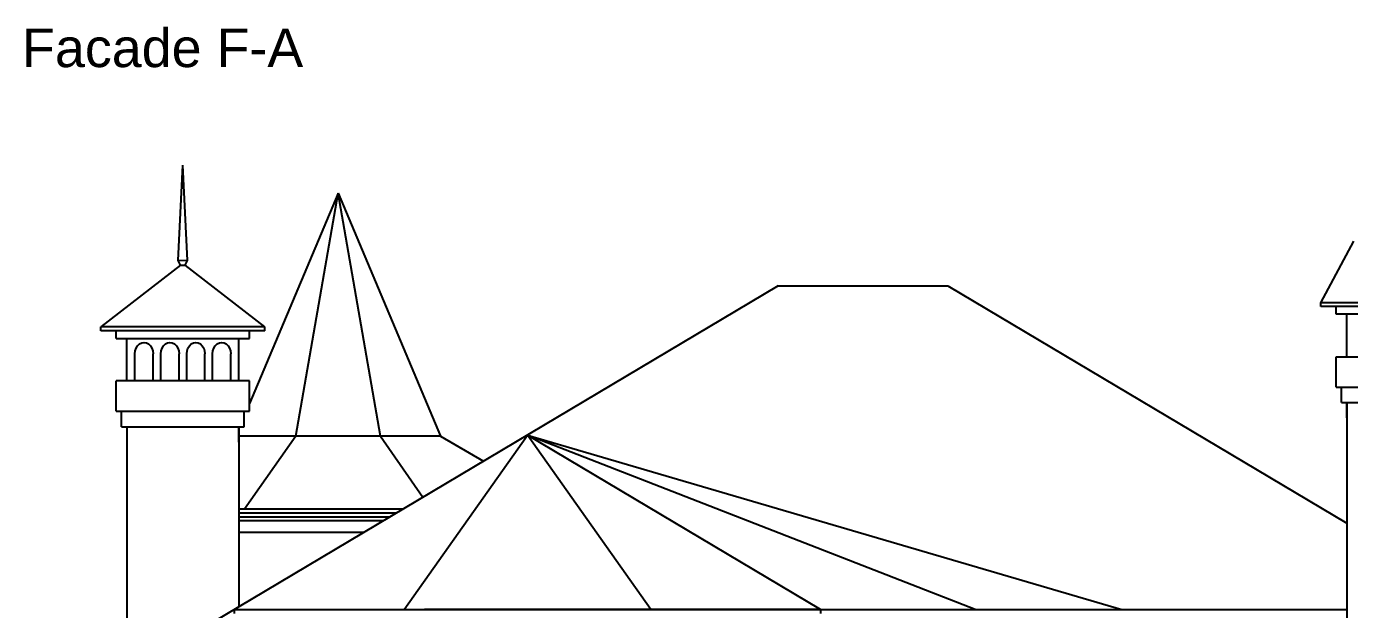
# Model space of a CAD drawing. Header units: millimetres. Extents: x -112665 to -16847, y 30630 to 100849.
# Drawn here: x -109933 to -92765, y 71932 to 79495 of the extents above; entities that cross this region are included whole.
import ezdxf

# ---------------------------------------------------------------- set-up
doc = ezdxf.new("R2010")
doc.units = ezdxf.units.MM
doc.layers.add('txt', color=7, linetype='Continuous', lineweight=13)
doc.layers.add('wall', color=5, linetype='Continuous')
doc.styles.get("Standard").update_dxf_attribs({"font": 'arial.ttf'})

msp = doc.modelspace()

# ---------------------------------------------------------------- linework, layer by layer
at = {"layer": 'wall', "color": 18, "true_color": 0x000000}
for p, q in [((-107964, 76458), (-107904, 77698)), ((-107844, 76458), (-107904, 77698)), ((-105890, 77332), (-107039, 74606)), ((-106440, 74182), (-105890, 77332)), ((-105340, 74182), (-105890, 77332)), ((-105890, 77332), (-104562, 74182)), ((-93139, 75912), (-92709, 76712)), ((-107844, 76458), (-107964, 76457)), ((-107934, 76398), (-107964, 76458)), ((-107874, 76398), (-107844, 76458)), ((-107934, 76398), (-108969, 75598)), ((-107934, 76398), (-107874, 76398)), ((-106839, 75598), (-107874, 76398)), ((-100179, 76132), (-108439, 71218)), ((-100179, 76132), (-97979, 76132)), ((-97979, 76132), (-92799, 73051)), ((-91079, 75912), (-93139, 75912)), ((-93139, 75862), (-93139, 75912)), ((-91079, 75862), (-93139, 75862)), ((-92939, 75762), (-92939, 75862)), ((-91279, 75762), (-92939, 75762)), ((-92799, 75212), (-92799, 75762)), ((-108969, 75548), (-108969, 75598)), ((-106839, 75598), (-108969, 75598)), ((-106839, 75548), (-108969, 75548)), ((-108769, 75448), (-108769, 75548)), ((-107039, 75448), (-107039, 75548)), ((-106839, 75548), (-106839, 75598)), ((-108769, 75448), (-107039, 75448)), ((-108629, 74898), (-108629, 75448)), ((-107179, 74898), (-107179, 75448)), ((-108526, 74898), (-108526, 75248)), ((-108290, 74898), (-108290, 75248)), ((-108190, 74898), (-108190, 75248)), ((-107954, 74898), (-107954, 75248)), ((-107854, 74898), (-107854, 75248)), ((-107618, 74898), (-107618, 75248)), ((-107518, 74898), (-107518, 75248)), ((-107282, 74898), (-107282, 75248)), ((-92939, 75212), (-91279, 75212)), ((-92939, 74818), (-92939, 75212)), ((-108769, 74504), (-108769, 74898)), ((-107039, 74898), (-108769, 74898)), ((-107179, 74898), (-108629, 74898)), ((-107854, 74898), (-107954, 74898)), ((-107039, 74504), (-107039, 74898)), ((-92939, 74818), (-91279, 74818)), ((-92869, 74618), (-92869, 74818)), ((-92869, 74618), (-91349, 74618)), ((-92799, 74618), (-92799, 62661)), ((-92799, 74418), (-92799, 74618)), ((-108769, 74504), (-107039, 74504)), ((-108699, 74304), (-108699, 74504)), ((-107109, 74304), (-107109, 74504)), ((-108699, 74304), (-107109, 74304)), ((-108629, 74304), (-108629, 63882)), ((-107179, 74304), (-107179, 71968)), ((-107179, 74104), (-107179, 74304)), ((-104562, 74182), (-107179, 74182)), ((-106440, 74182), (-107102, 73232)), ((-105340, 74182), (-104788, 73391)), ((-105034, 71932), (-103434, 74196)), ((-104562, 74182), (-104002, 73858)), ((-103434, 74196), (-95719, 71932)), ((-99628, 71932), (-103434, 74196)), ((-101833, 71932), (-103434, 74196)), ((-97623, 71932), (-103434, 74196)), ((-105054, 73232), (-107179, 73232)), ((-105138, 73182), (-107179, 73182)), ((-105222, 73132), (-107179, 73132)), ((-105306, 73082), (-107179, 73082)), ((-105558, 72932), (-107179, 72932)), ((-107239, 71932), (-92799, 71932)), ((-107239, 71932), (-107239, 71882)), ((-99628, 71932), (-104768, 71932)), ((-99628, 71932), (-99628, 71882))]:
    msp.add_line(p, q, dxfattribs=at)
at = {"layer": 'wall', "color": 18, "true_color": 0x000000, "extrusion": (0, 0, -1)}
for centre in [(-108408, 75248), (-108072, 75248), (-107736, 75248), (-107400, 75248)]:
    msp.add_ellipse(centre, major_axis=(0, 150), ratio=0.786667, start_param=4.712389, end_param=7.853982, dxfattribs=at)

# ---------------------------------------------------------------- texts
at = {"layer": 'txt', "color": 250, "linetype": 'Continuous', "lineweight": 15, "ltscale": 0.13, "insert": (-106342, 79468), "char_height": 500, "width": 13989.57, "attachment_point": 3}
msp.add_mtext('Facade F-A', dxfattribs=at)

doc.saveas('drawing.dxf')
